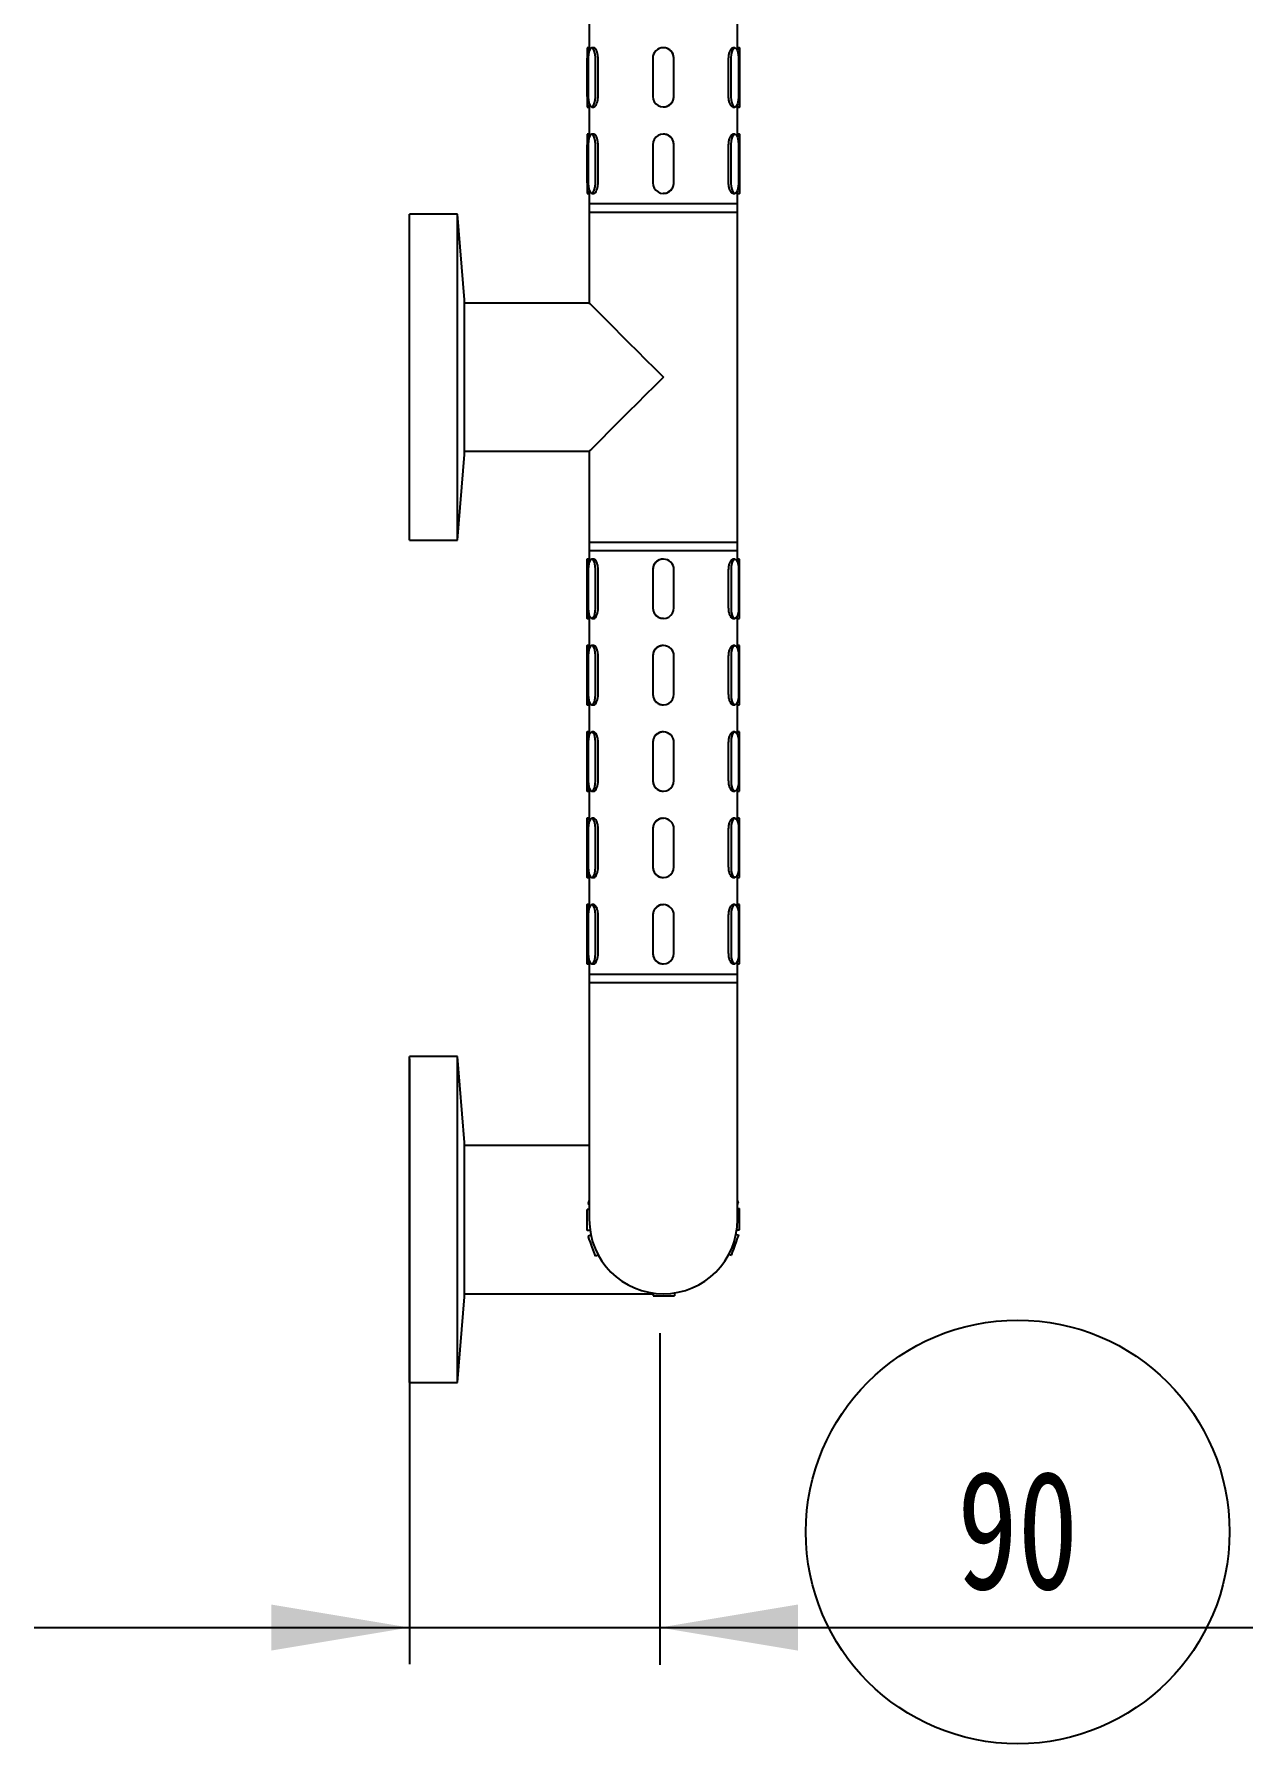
# Model space of a CAD drawing. Extents: x 0 to 951, y -2 to 427.
# Drawn here: x 66.7 to 102.7, y 97.6 to 148.1 of the extents above; entities that cross this region are included whole.
import ezdxf

# ---------------------------------------------------------------- set-up
doc = ezdxf.new("R2010")
doc.units = 0
doc.header["$LTSCALE"] = 23.1
doc.header["$MEASUREMENT"] = 0
doc.layers.get('0').update_dxf_attribs({"linetype": 'CONTINUOUS'})
doc.layers.add('10', color=7, linetype='CONTINUOUS')
doc.styles.add('SLDTEXTSTYLE0', font='hyswlongfangsong.ttf')

msp = doc.modelspace()

# ---------------------------------------------------------------- linework, layer by layer
at = {"color": 7, "linetype": 'Continuous', "lineweight": 25}
for p, q in [((83.084, 148.514), (83.084, 147.706)), ((87.459, 147.707), (87.459, 148.515)), ((83.021, 146.273), (83.021, 147.398)), ((83.085, 147.71), (83.022, 147.71)), ((83.05, 147.398), (83.05, 146.273)), ((83.216, 147.71), (83.156, 147.71)), ((83.263, 146.273), (83.263, 147.398)), ((83.343, 146.273), (83.343, 147.398)), ((84.956, 147.398), (84.956, 146.273)), ((85.269, 147.71), (85.269, 147.71)), ((85.581, 146.273), (85.581, 147.398)), ((85.581, 146.273), (85.581, 147.398)), ((87.198, 146.273), (87.198, 147.398)), ((87.278, 146.273), (87.278, 147.398)), ((87.385, 147.71), (87.326, 147.71)), ((87.522, 147.71), (87.459, 147.71)), ((87.492, 147.398), (87.492, 146.273)), ((87.521, 146.273), (87.521, 147.398)), ((87.522, 147.398), (87.522, 146.273)), ((83.022, 145.96), (83.085, 145.96)), ((83.084, 145.964), (83.084, 145.156)), ((83.156, 145.96), (83.216, 145.96)), ((85.269, 145.96), (85.269, 145.96)), ((87.326, 145.96), (87.385, 145.96)), ((87.459, 145.157), (87.459, 145.965)), ((87.459, 145.96), (87.522, 145.96)), ((83.085, 145.16), (83.022, 145.16)), ((83.216, 145.16), (83.156, 145.16)), ((85.269, 145.16), (85.269, 145.16)), ((87.385, 145.16), (87.326, 145.16)), ((87.522, 145.16), (87.459, 145.16)), ((83.021, 143.723), (83.021, 144.848)), ((83.05, 144.848), (83.05, 143.723)), ((83.263, 143.723), (83.263, 144.848)), ((83.343, 143.723), (83.343, 144.848)), ((84.956, 144.848), (84.956, 143.723)), ((85.581, 143.723), (85.581, 144.848)), ((85.581, 143.723), (85.581, 144.848)), ((87.198, 143.723), (87.198, 144.848)), ((87.278, 143.723), (87.278, 144.848)), ((87.492, 144.848), (87.492, 143.723)), ((87.521, 143.723), (87.521, 144.848)), ((87.522, 144.848), (87.522, 143.723)), ((83.022, 143.41), (83.085, 143.41)), ((83.084, 143.414), (83.084, 143.11)), ((83.156, 143.41), (83.216, 143.41)), ((85.269, 143.41), (85.269, 143.41)), ((87.326, 143.41), (87.385, 143.41)), ((87.459, 143.11), (87.459, 143.415)), ((87.459, 143.41), (87.522, 143.41)), ((83.084, 143.11), (83.084, 142.86)), ((83.084, 143.11), (87.459, 143.11)), ((83.084, 142.86), (83.084, 140.173)), ((83.084, 142.86), (85.272, 142.86)), ((83.084, 142.86), (87.459, 142.86)), ((85.272, 142.86), (87.459, 142.86)), ((87.459, 142.86), (87.459, 143.11)), ((87.459, 133.11), (87.459, 142.86)), ((79.195, 142.798), (77.772, 142.798)), ((77.772, 133.173), (77.772, 142.798)), ((79.397, 140.267), (79.195, 142.798)), ((79.195, 133.173), (79.195, 142.798)), ((79.397, 135.704), (79.397, 140.267)), ((83.084, 140.173), (79.397, 140.173)), ((79.397, 135.798), (83.084, 135.798)), ((83.084, 135.798), (83.084, 133.11)), ((79.195, 133.173), (79.397, 135.704)), ((77.772, 133.173), (79.195, 133.173)), ((83.084, 133.11), (83.084, 132.86)), ((83.084, 133.11), (85.272, 133.11)), ((83.084, 133.11), (87.459, 133.11)), ((83.084, 132.86), (83.084, 132.607)), ((87.459, 132.86), (83.084, 132.86)), ((85.272, 133.11), (87.459, 133.11)), ((87.459, 132.86), (87.459, 133.11)), ((87.459, 132.607), (87.459, 132.86)), ((83.085, 132.61), (83.022, 132.61)), ((83.022, 131.173), (83.022, 132.298)), ((83.022, 132.298), (83.022, 131.173)), ((83.051, 132.298), (83.051, 131.173)), ((83.217, 132.61), (83.157, 132.61)), ((83.264, 131.173), (83.264, 132.298)), ((83.344, 131.173), (83.344, 132.298)), ((84.959, 132.298), (84.959, 131.173)), ((84.959, 132.298), (84.959, 131.173)), ((85.272, 132.61), (85.272, 132.61)), ((85.584, 131.173), (85.584, 132.298)), ((87.199, 131.173), (87.199, 132.298)), ((87.279, 131.173), (87.279, 132.298)), ((87.386, 132.61), (87.327, 132.61)), ((87.522, 132.61), (87.459, 132.61)), ((87.493, 132.298), (87.493, 131.173)), ((87.522, 131.173), (87.522, 132.298)), ((83.022, 130.86), (83.085, 130.86)), ((83.084, 130.864), (83.084, 130.057)), ((83.157, 130.86), (83.217, 130.86)), ((85.272, 130.86), (85.272, 130.86)), ((87.327, 130.86), (87.386, 130.86)), ((87.459, 130.057), (87.459, 130.864)), ((87.459, 130.86), (87.522, 130.86)), ((83.085, 130.06), (83.022, 130.06)), ((83.022, 128.623), (83.022, 129.748)), ((83.022, 129.748), (83.022, 128.623)), ((83.051, 129.748), (83.051, 128.623)), ((83.217, 130.06), (83.157, 130.06)), ((83.264, 128.623), (83.264, 129.748)), ((83.344, 128.623), (83.344, 129.748)), ((84.959, 129.748), (84.959, 128.623)), ((84.959, 129.748), (84.959, 128.623)), ((85.272, 130.06), (85.272, 130.06)), ((85.584, 128.623), (85.584, 129.748)), ((87.199, 128.623), (87.199, 129.748)), ((87.279, 128.623), (87.279, 129.748)), ((87.386, 130.06), (87.327, 130.06)), ((87.522, 130.06), (87.459, 130.06)), ((87.493, 129.748), (87.493, 128.623)), ((87.522, 128.623), (87.522, 129.748)), ((83.022, 128.31), (83.085, 128.31)), ((83.084, 128.314), (83.084, 127.507)), ((83.157, 128.31), (83.217, 128.31)), ((85.272, 128.31), (85.272, 128.31)), ((87.327, 128.31), (87.386, 128.31)), ((87.459, 127.507), (87.459, 128.314)), ((87.459, 128.31), (87.522, 128.31)), ((83.085, 127.51), (83.022, 127.51)), ((83.217, 127.51), (83.157, 127.51)), ((85.272, 127.51), (85.272, 127.51)), ((87.386, 127.51), (87.327, 127.51)), ((87.522, 127.51), (87.459, 127.51)), ((83.022, 126.073), (83.022, 127.198)), ((83.022, 127.198), (83.022, 126.073)), ((83.051, 127.198), (83.051, 126.073)), ((83.264, 126.073), (83.264, 127.198)), ((83.344, 126.073), (83.344, 127.198)), ((84.959, 127.198), (84.959, 126.073)), ((84.959, 127.198), (84.959, 126.073)), ((85.584, 126.073), (85.584, 127.198)), ((87.199, 126.073), (87.199, 127.198)), ((87.279, 126.073), (87.279, 127.198)), ((87.493, 127.198), (87.493, 126.073)), ((87.522, 126.073), (87.522, 127.198)), ((83.022, 125.76), (83.085, 125.76)), ((83.084, 125.764), (83.084, 124.957)), ((83.157, 125.76), (83.217, 125.76)), ((85.272, 125.76), (85.272, 125.76)), ((87.327, 125.76), (87.386, 125.76)), ((87.459, 124.957), (87.459, 125.764)), ((87.459, 125.76), (87.522, 125.76)), ((83.085, 124.96), (83.022, 124.96)), ((83.217, 124.96), (83.157, 124.96)), ((85.272, 124.96), (85.272, 124.96)), ((87.386, 124.96), (87.327, 124.96)), ((87.522, 124.96), (87.459, 124.96)), ((83.022, 123.523), (83.022, 124.648)), ((83.022, 124.648), (83.022, 123.523)), ((83.051, 124.648), (83.051, 123.523)), ((83.264, 123.523), (83.264, 124.648)), ((83.344, 123.523), (83.344, 124.648)), ((84.959, 124.648), (84.959, 123.523)), ((84.959, 124.648), (84.959, 123.523)), ((85.584, 123.523), (85.584, 124.648)), ((87.199, 123.523), (87.199, 124.648)), ((87.279, 123.523), (87.279, 124.648)), ((87.493, 124.648), (87.493, 123.523)), ((87.522, 123.523), (87.522, 124.648)), ((83.022, 123.21), (83.085, 123.21)), ((83.084, 123.214), (83.084, 122.407)), ((83.157, 123.21), (83.217, 123.21)), ((85.272, 123.21), (85.272, 123.21)), ((87.327, 123.21), (87.386, 123.21)), ((87.459, 122.407), (87.459, 123.214)), ((87.459, 123.21), (87.522, 123.21)), ((83.085, 122.41), (83.022, 122.41)), ((83.217, 122.41), (83.157, 122.41)), ((85.272, 122.41), (85.272, 122.41)), ((87.386, 122.41), (87.327, 122.41)), ((87.522, 122.41), (87.459, 122.41)), ((83.022, 120.973), (83.022, 122.098)), ((83.022, 122.098), (83.022, 120.973)), ((83.051, 122.098), (83.051, 120.973)), ((83.264, 120.973), (83.264, 122.098)), ((83.344, 120.973), (83.344, 122.098)), ((84.959, 122.098), (84.959, 120.973)), ((84.959, 122.098), (84.959, 120.973)), ((85.584, 120.973), (85.584, 122.098)), ((87.199, 120.973), (87.199, 122.098)), ((87.279, 120.973), (87.279, 122.098)), ((87.493, 122.098), (87.493, 120.973)), ((87.522, 120.973), (87.522, 122.098)), ((83.022, 120.66), (83.085, 120.66)), ((83.084, 120.664), (83.084, 120.36)), ((83.157, 120.66), (83.217, 120.66)), ((85.272, 120.66), (85.272, 120.66)), ((87.327, 120.66), (87.386, 120.66)), ((87.459, 120.36), (87.459, 120.664)), ((87.459, 120.66), (87.522, 120.66)), ((83.084, 120.36), (83.084, 120.11)), ((83.084, 120.36), (87.459, 120.36)), ((83.084, 120.36), (87.459, 120.36)), ((87.459, 120.11), (87.459, 120.36)), ((83.084, 120.11), (83.084, 116.235)), ((83.084, 120.11), (87.459, 120.11)), ((87.459, 116.235), (87.459, 120.11)), ((79.195, 117.923), (77.772, 117.923)), ((77.772, 108.298), (77.772, 117.923)), ((79.397, 115.392), (79.195, 117.923)), ((79.195, 108.298), (79.195, 117.923)), ((83.084, 116.235), (83.084, 113.11)), ((87.459, 113.11), (87.459, 116.235)), ((79.397, 110.829), (79.397, 115.392)), ((82.147, 115.298), (79.397, 115.298)), ((83.084, 115.298), (82.147, 115.298)), ((83.084, 113.561), (83.048, 113.574)), ((87.459, 113.588), (87.49, 113.599)), ((83.084, 113.41), (83.02, 113.41)), ((87.459, 113.436), (87.52, 113.436)), ((83.109, 112.786), (83.024, 112.785)), ((83.133, 112.651), (83.053, 112.622)), ((87.416, 112.676), (87.496, 112.647)), ((87.439, 112.81), (87.524, 112.811)), ((83.35, 112.065), (83.27, 112.036)), ((87.205, 112.087), (87.285, 112.059)), ((79.195, 108.298), (79.397, 110.829)), ((79.397, 110.923), (82.147, 110.923)), ((82.147, 110.923), (84.972, 110.923)), ((84.972, 110.944), (84.972, 110.859)), ((85.597, 110.947), (85.597, 110.862)), ((77.772, 108.298), (79.195, 108.298))]:
    msp.add_line(p, q, dxfattribs=at)
at = {"color": 7, "linetype": 'Continuous', "lineweight": 25, "flags": 128}
for points in [[(83.263, 147.398), (83.255, 147.518), (83.232, 147.619), (83.197, 147.687), (83.156, 147.71), (83.116, 147.687), (83.081, 147.619), (83.058, 147.518), (83.05, 147.398)], [(87.278, 147.398), (87.286, 147.518), (87.309, 147.619), (87.344, 147.687), (87.385, 147.71), (87.426, 147.687), (87.461, 147.619), (87.484, 147.518), (87.492, 147.398)], [(87.521, 147.398), (87.521, 147.518), (87.521, 147.619), (87.522, 147.687), (87.522, 147.71), (87.522, 147.687), (87.522, 147.619), (87.522, 147.518), (87.522, 147.398)], [(83.05, 146.273), (83.058, 146.153), (83.081, 146.052), (83.116, 145.984), (83.156, 145.96), (83.197, 145.984), (83.232, 146.052), (83.255, 146.153), (83.263, 146.273)], [(87.492, 146.273), (87.484, 146.153), (87.461, 146.052), (87.426, 145.984), (87.385, 145.96), (87.344, 145.984), (87.309, 146.052), (87.286, 146.153), (87.278, 146.273)], [(87.522, 146.273), (87.522, 146.153), (87.522, 146.052), (87.522, 145.984), (87.522, 145.96), (87.522, 145.984), (87.521, 146.052), (87.521, 146.153), (87.521, 146.273)], [(83.263, 144.848), (83.255, 144.968), (83.232, 145.069), (83.197, 145.137), (83.156, 145.16), (83.116, 145.137), (83.081, 145.069), (83.058, 144.968), (83.05, 144.848)], [(87.278, 144.848), (87.286, 144.968), (87.309, 145.069), (87.344, 145.137), (87.385, 145.16), (87.426, 145.137), (87.461, 145.069), (87.484, 144.968), (87.492, 144.848)], [(87.521, 144.848), (87.521, 144.968), (87.521, 145.069), (87.522, 145.137), (87.522, 145.16), (87.522, 145.137), (87.522, 145.069), (87.522, 144.968), (87.522, 144.848)], [(83.05, 143.723), (83.058, 143.603), (83.081, 143.502), (83.116, 143.434), (83.156, 143.41), (83.197, 143.434), (83.232, 143.502), (83.255, 143.603), (83.263, 143.723)], [(87.492, 143.723), (87.484, 143.603), (87.461, 143.502), (87.426, 143.434), (87.385, 143.41), (87.344, 143.434), (87.309, 143.502), (87.286, 143.603), (87.278, 143.723)], [(87.522, 143.723), (87.522, 143.603), (87.522, 143.502), (87.522, 143.434), (87.522, 143.41), (87.522, 143.434), (87.521, 143.502), (87.521, 143.603), (87.521, 143.723)], [(83.084, 140.173), (83.1, 140.157), (83.148, 140.109), (83.226, 140.031), (83.335, 139.922), (83.471, 139.786), (83.634, 139.623), (83.821, 139.436), (84.029, 139.228), (84.255, 139.002), (84.496, 138.761), (84.748, 138.509), (85.008, 138.249), (85.272, 137.985)], [(85.272, 137.985), (85.008, 137.722), (84.748, 137.462), (84.496, 137.21), (84.255, 136.969), (84.029, 136.743), (83.821, 136.535), (83.634, 136.348), (83.471, 136.185), (83.335, 136.049), (83.226, 135.94), (83.148, 135.862), (83.1, 135.814), (83.084, 135.798)], [(83.022, 132.298), (83.022, 132.418), (83.022, 132.519), (83.022, 132.587), (83.022, 132.61), (83.022, 132.587), (83.022, 132.519), (83.022, 132.418), (83.022, 132.298)], [(83.264, 132.298), (83.256, 132.418), (83.233, 132.519), (83.198, 132.587), (83.157, 132.61), (83.117, 132.587), (83.082, 132.519), (83.059, 132.418), (83.051, 132.298)], [(87.279, 132.298), (87.287, 132.418), (87.311, 132.519), (87.345, 132.587), (87.386, 132.61), (87.427, 132.587), (87.462, 132.519), (87.485, 132.418), (87.493, 132.298)], [(87.522, 132.298), (87.522, 132.418), (87.522, 132.519), (87.522, 132.587), (87.522, 132.61)], [(83.022, 131.173), (83.022, 131.053), (83.022, 130.952), (83.022, 130.884), (83.022, 130.86), (83.022, 130.884), (83.022, 130.952), (83.022, 131.053), (83.022, 131.173)], [(83.051, 131.173), (83.059, 131.053), (83.082, 130.952), (83.117, 130.884), (83.157, 130.86), (83.198, 130.884), (83.233, 130.952), (83.256, 131.053), (83.264, 131.173)], [(87.493, 131.173), (87.485, 131.053), (87.462, 130.952), (87.427, 130.884), (87.386, 130.86), (87.345, 130.884), (87.311, 130.952), (87.287, 131.053), (87.279, 131.173)], [(87.522, 130.86), (87.522, 130.884), (87.522, 130.952), (87.522, 131.053), (87.522, 131.173)], [(83.022, 129.748), (83.022, 129.868), (83.022, 129.969), (83.022, 130.037), (83.022, 130.06), (83.022, 130.037), (83.022, 129.969), (83.022, 129.868), (83.022, 129.748)], [(83.264, 129.748), (83.256, 129.868), (83.233, 129.969), (83.198, 130.037), (83.157, 130.06), (83.117, 130.037), (83.082, 129.969), (83.059, 129.868), (83.051, 129.748)], [(87.279, 129.748), (87.287, 129.868), (87.311, 129.969), (87.345, 130.037), (87.386, 130.06), (87.427, 130.037), (87.462, 129.969), (87.485, 129.868), (87.493, 129.748)], [(87.522, 129.748), (87.522, 129.868), (87.522, 129.969), (87.522, 130.037), (87.522, 130.06)], [(83.022, 128.623), (83.022, 128.503), (83.022, 128.402), (83.022, 128.334), (83.022, 128.31), (83.022, 128.334), (83.022, 128.402), (83.022, 128.503), (83.022, 128.623)], [(83.051, 128.623), (83.059, 128.503), (83.082, 128.402), (83.117, 128.334), (83.157, 128.31), (83.198, 128.334), (83.233, 128.402), (83.256, 128.503), (83.264, 128.623)], [(87.493, 128.623), (87.485, 128.503), (87.462, 128.402), (87.427, 128.334), (87.386, 128.31), (87.345, 128.334), (87.311, 128.402), (87.287, 128.503), (87.279, 128.623)], [(87.522, 128.31), (87.522, 128.334), (87.522, 128.402), (87.522, 128.503), (87.522, 128.623)], [(83.022, 127.198), (83.022, 127.318), (83.022, 127.419), (83.022, 127.487), (83.022, 127.51), (83.022, 127.487), (83.022, 127.419), (83.022, 127.318), (83.022, 127.198)], [(83.264, 127.198), (83.256, 127.318), (83.233, 127.419), (83.198, 127.487), (83.157, 127.51), (83.117, 127.487), (83.082, 127.419), (83.059, 127.318), (83.051, 127.198)], [(87.279, 127.198), (87.287, 127.318), (87.311, 127.419), (87.345, 127.487), (87.386, 127.51), (87.427, 127.487), (87.462, 127.419), (87.485, 127.318), (87.493, 127.198)], [(87.522, 127.198), (87.522, 127.318), (87.522, 127.419), (87.522, 127.487), (87.522, 127.51)], [(83.022, 126.073), (83.022, 125.953), (83.022, 125.852), (83.022, 125.784), (83.022, 125.76), (83.022, 125.784), (83.022, 125.852), (83.022, 125.953), (83.022, 126.073)], [(83.051, 126.073), (83.059, 125.953), (83.082, 125.852), (83.117, 125.784), (83.157, 125.76), (83.198, 125.784), (83.233, 125.852), (83.256, 125.953), (83.264, 126.073)], [(87.493, 126.073), (87.485, 125.953), (87.462, 125.852), (87.427, 125.784), (87.386, 125.76), (87.345, 125.784), (87.311, 125.852), (87.287, 125.953), (87.279, 126.073)], [(87.522, 125.76), (87.522, 125.784), (87.522, 125.852), (87.522, 125.953), (87.522, 126.073)], [(83.022, 124.648), (83.022, 124.768), (83.022, 124.869), (83.022, 124.937), (83.022, 124.96), (83.022, 124.937), (83.022, 124.869), (83.022, 124.768), (83.022, 124.648)], [(83.264, 124.648), (83.256, 124.768), (83.233, 124.869), (83.198, 124.937), (83.157, 124.96), (83.117, 124.937), (83.082, 124.869), (83.059, 124.768), (83.051, 124.648)], [(87.279, 124.648), (87.287, 124.768), (87.311, 124.869), (87.345, 124.937), (87.386, 124.96), (87.427, 124.937), (87.462, 124.869), (87.485, 124.768), (87.493, 124.648)], [(87.522, 124.648), (87.522, 124.768), (87.522, 124.869), (87.522, 124.937), (87.522, 124.96)], [(83.022, 123.523), (83.022, 123.403), (83.022, 123.302), (83.022, 123.234), (83.022, 123.21), (83.022, 123.234), (83.022, 123.302), (83.022, 123.403), (83.022, 123.523)], [(83.051, 123.523), (83.059, 123.403), (83.082, 123.302), (83.117, 123.234), (83.157, 123.21), (83.198, 123.234), (83.233, 123.302), (83.256, 123.403), (83.264, 123.523)], [(87.493, 123.523), (87.485, 123.403), (87.462, 123.302), (87.427, 123.234), (87.386, 123.21), (87.345, 123.234), (87.311, 123.302), (87.287, 123.403), (87.279, 123.523)], [(87.522, 123.21), (87.522, 123.234), (87.522, 123.302), (87.522, 123.403), (87.522, 123.523)], [(83.022, 122.098), (83.022, 122.218), (83.022, 122.319), (83.022, 122.387), (83.022, 122.41), (83.022, 122.387), (83.022, 122.319), (83.022, 122.218), (83.022, 122.098)], [(83.264, 122.098), (83.256, 122.218), (83.233, 122.319), (83.198, 122.387), (83.157, 122.41), (83.117, 122.387), (83.082, 122.319), (83.059, 122.218), (83.051, 122.098)], [(87.279, 122.098), (87.287, 122.218), (87.311, 122.319), (87.345, 122.387), (87.386, 122.41), (87.427, 122.387), (87.462, 122.319), (87.485, 122.218), (87.493, 122.098)], [(87.522, 122.098), (87.522, 122.218), (87.522, 122.319), (87.522, 122.387), (87.522, 122.41)], [(83.022, 120.973), (83.022, 120.853), (83.022, 120.752), (83.022, 120.684), (83.022, 120.66), (83.022, 120.684), (83.022, 120.752), (83.022, 120.853), (83.022, 120.973)], [(83.051, 120.973), (83.059, 120.853), (83.082, 120.752), (83.117, 120.684), (83.157, 120.66), (83.198, 120.684), (83.233, 120.752), (83.256, 120.853), (83.264, 120.973)], [(87.493, 120.973), (87.485, 120.853), (87.462, 120.752), (87.427, 120.684), (87.386, 120.66), (87.345, 120.684), (87.311, 120.752), (87.287, 120.853), (87.279, 120.973)], [(87.522, 120.66), (87.522, 120.684), (87.522, 120.752), (87.522, 120.853), (87.522, 120.973)], [(83.048, 113.574), (83.056, 113.596), (83.079, 113.66), (83.084, 113.675)], [(87.49, 113.599), (87.482, 113.621), (87.459, 113.683)], [(83.024, 112.785), (83.023, 112.809), (83.023, 112.877), (83.022, 112.978), (83.022, 113.098), (83.021, 113.217), (83.021, 113.319), (83.02, 113.386), (83.02, 113.41)], [(87.524, 112.811), (87.523, 112.835), (87.523, 112.902), (87.522, 113.004), (87.522, 113.123), (87.521, 113.243), (87.52, 113.344), (87.52, 113.412), (87.52, 113.436)], [(83.27, 112.036), (83.262, 112.058), (83.239, 112.122), (83.203, 112.217), (83.162, 112.329), (83.12, 112.441), (83.085, 112.536), (83.062, 112.6), (83.053, 112.622)], [(87.285, 112.059), (87.293, 112.081), (87.316, 112.145), (87.35, 112.24), (87.39, 112.353), (87.431, 112.466), (87.465, 112.561), (87.488, 112.625), (87.496, 112.647)], [(84.972, 110.859), (84.996, 110.859), (85.064, 110.859), (85.165, 110.86), (85.285, 110.861), (85.404, 110.861), (85.506, 110.862), (85.573, 110.862), (85.597, 110.862)]]:
    msp.add_lwpolyline(points, dxfattribs=at)
at = {"color": 1}
msp.add_circle((95.734, 103.889), 6.255, dxfattribs=at)
at = {"color": 7, "linetype": 'Continuous', "lineweight": 25}
for centre, radius, start, end in [((137.606, 147.476), 54.585, 179.754, 180.082), ((85.269, 147.398), 0.312, 0.0002, 179.9998), ((137.605, 146.195), 54.584, 179.918, 180.246), ((85.269, 146.273), 0.312, 179.9999, 0.0001), ((137.606, 144.926), 54.585, 179.754, 180.082), ((85.269, 144.848), 0.312, 359.9999, 180.0001), ((137.605, 143.645), 54.584, 179.918, 180.246), ((85.269, 143.723), 0.312, 179.9999, 0.0001), ((85.272, 132.298), 0.313, 0.0323, 179.9677), ((85.272, 131.173), 0.313, 179.9677, 0.0323), ((85.272, 129.748), 0.313, 0.0323, 179.9677), ((85.272, 128.623), 0.313, 179.9677, 0.0323), ((85.272, 127.198), 0.313, 0.0323, 179.9677), ((85.272, 126.073), 0.313, 179.9677, 0.0323), ((85.272, 124.648), 0.313, 0.0323, 179.9677), ((85.272, 123.523), 0.313, 179.9677, 0.0323), ((85.272, 122.098), 0.313, 0.0323, 179.9677), ((85.272, 120.973), 0.313, 179.9677, 0.0323), ((85.272, 113.11), 2.188, 180, 270), ((85.272, 113.11), 2.188, 270, 0)]:
    msp.add_arc(centre, radius, start, end, dxfattribs=at)
for points, knots in [([(83.093, 147.641), (83.092, 147.648), (83.089, 147.68), (83.085, 147.706), (83.085, 147.706), (83.085, 147.706)], [0, 0, 0, 0, 0.157468, 0.67305, 1, 1, 1, 1]), ([(83.343, 147.398), (83.341, 147.433), (83.338, 147.503), (83.313, 147.596), (83.279, 147.666), (83.244, 147.707), (83.224, 147.707), (83.216, 147.707)], [0, 0, 0, 0, 0.213246, 0.426444, 0.64101, 0.856495, 1, 1, 1, 1]), ([(85.581, 147.398), (85.578, 147.433), (85.571, 147.503), (85.518, 147.596), (85.439, 147.666), (85.351, 147.707), (85.292, 147.707), (85.268, 147.707)], [0, 0, 0, 0, 0.213246, 0.426444, 0.64101, 0.856495, 1, 1, 1, 1]), ([(87.198, 147.398), (87.2, 147.433), (87.203, 147.503), (87.228, 147.596), (87.262, 147.666), (87.297, 147.707), (87.318, 147.707), (87.326, 147.707)], [0, 0, 0, 0, 0.213247, 0.426445, 0.64101, 0.856494, 1, 1, 1, 1]), ([(87.45, 147.639), (87.451, 147.647), (87.454, 147.679), (87.459, 147.706), (87.459, 147.707), (87.459, 147.707)], [0, 0, 0, 0, 0.164703, 0.657901, 1, 1, 1, 1]), ([(83.085, 145.964), (83.085, 145.963), (83.084, 145.959), (83.087, 145.981), (83.091, 146.016), (83.093, 146.029)], [0, 0, 0, 0, 0.1560922, 0.6699684, 1, 1, 1, 1]), ([(83.216, 145.964), (83.219, 145.963), (83.235, 145.959), (83.265, 145.987), (83.302, 146.046), (83.33, 146.133), (83.342, 146.214), (83.342, 146.261), (83.343, 146.273)], [0, 0, 0, 0, 0.070497, 0.28295, 0.496153, 0.711255, 0.926475, 1, 1, 1, 1]), ([(85.269, 145.964), (85.28, 145.963), (85.326, 145.959), (85.406, 145.987), (85.493, 146.046), (85.555, 146.133), (85.579, 146.214), (85.581, 146.261), (85.581, 146.273)], [0, 0, 0, 0, 0.070496, 0.282949, 0.496153, 0.711255, 0.926475, 1, 1, 1, 1]), ([(87.326, 145.964), (87.322, 145.963), (87.307, 145.959), (87.276, 145.987), (87.239, 146.046), (87.211, 146.133), (87.199, 146.214), (87.198, 146.261), (87.198, 146.273)], [0, 0, 0, 0, 0.070496, 0.28295, 0.496153, 0.711255, 0.926475, 1, 1, 1, 1]), ([(87.459, 145.965), (87.459, 145.963), (87.459, 145.959), (87.456, 145.981), (87.452, 146.017), (87.45, 146.031)], [0, 0, 0, 0, 0.17883, 0.669983, 1, 1, 1, 1]), ([(83.093, 145.091), (83.092, 145.098), (83.089, 145.13), (83.085, 145.156), (83.085, 145.156), (83.085, 145.156)], [0, 0, 0, 0, 0.157468, 0.673049, 1, 1, 1, 1]), ([(83.343, 144.848), (83.341, 144.883), (83.338, 144.953), (83.313, 145.046), (83.279, 145.116), (83.244, 145.157), (83.224, 145.157), (83.216, 145.157)], [0, 0, 0, 0, 0.213246, 0.426443, 0.641012, 0.856495, 1, 1, 1, 1]), ([(85.581, 144.848), (85.578, 144.883), (85.571, 144.953), (85.518, 145.046), (85.439, 145.116), (85.351, 145.157), (85.292, 145.157), (85.268, 145.157)], [0, 0, 0, 0, 0.213246, 0.426444, 0.641012, 0.856495, 1, 1, 1, 1]), ([(87.198, 144.848), (87.2, 144.883), (87.203, 144.953), (87.228, 145.046), (87.262, 145.116), (87.297, 145.157), (87.318, 145.157), (87.326, 145.157)], [0, 0, 0, 0, 0.213246, 0.426444, 0.641012, 0.856494, 1, 1, 1, 1]), ([(87.45, 145.089), (87.451, 145.097), (87.454, 145.129), (87.459, 145.156), (87.459, 145.157), (87.459, 145.157)], [0, 0, 0, 0, 0.164708, 0.657902, 1, 1, 1, 1]), ([(83.085, 143.414), (83.085, 143.413), (83.084, 143.409), (83.087, 143.431), (83.091, 143.466), (83.093, 143.479)], [0, 0, 0, 0, 0.1560922, 0.6699684, 1, 1, 1, 1]), ([(83.216, 143.414), (83.219, 143.413), (83.235, 143.409), (83.265, 143.437), (83.302, 143.496), (83.33, 143.583), (83.342, 143.664), (83.342, 143.711), (83.343, 143.723)], [0, 0, 0, 0, 0.070497, 0.28295, 0.496153, 0.711255, 0.926475, 1, 1, 1, 1]), ([(85.269, 143.414), (85.28, 143.413), (85.326, 143.409), (85.406, 143.437), (85.493, 143.496), (85.555, 143.583), (85.579, 143.664), (85.581, 143.711), (85.581, 143.723)], [0, 0, 0, 0, 0.070496, 0.282949, 0.496153, 0.711255, 0.926475, 1, 1, 1, 1]), ([(87.326, 143.414), (87.322, 143.413), (87.307, 143.409), (87.276, 143.437), (87.239, 143.496), (87.211, 143.583), (87.199, 143.664), (87.198, 143.711), (87.198, 143.723)], [0, 0, 0, 0, 0.070496, 0.28295, 0.496153, 0.711255, 0.926475, 1, 1, 1, 1]), ([(87.459, 143.415), (87.459, 143.413), (87.459, 143.409), (87.456, 143.431), (87.452, 143.467), (87.45, 143.481)], [0, 0, 0, 0, 0.17883, 0.669983, 1, 1, 1, 1]), ([(83.093, 132.54), (83.092, 132.547), (83.089, 132.579), (83.085, 132.606), (83.085, 132.606), (83.085, 132.607)], [0, 0, 0, 0, 0.16138, 0.664949, 1, 1, 1, 1]), ([(83.344, 132.298), (83.343, 132.333), (83.339, 132.403), (83.314, 132.496), (83.28, 132.566), (83.245, 132.607), (83.225, 132.607), (83.217, 132.607)], [0, 0, 0, 0, 0.213248, 0.426444, 0.641012, 0.856495, 1, 1, 1, 1]), ([(85.272, 132.607), (85.26, 132.608), (85.214, 132.612), (85.135, 132.584), (85.048, 132.525), (84.986, 132.437), (84.961, 132.357), (84.96, 132.31), (84.959, 132.298)], [0, 0, 0, 0, 0.070496, 0.28295, 0.496154, 0.711255, 0.926477, 1, 1, 1, 1]), ([(87.199, 132.298), (87.201, 132.333), (87.204, 132.403), (87.229, 132.496), (87.263, 132.566), (87.299, 132.607), (87.319, 132.607), (87.327, 132.607)], [0, 0, 0, 0, 0.213248, 0.426444, 0.641011, 0.856494, 1, 1, 1, 1]), ([(87.451, 132.54), (87.451, 132.547), (87.455, 132.579), (87.459, 132.606), (87.459, 132.606), (87.459, 132.607)], [0, 0, 0, 0, 0.161023, 0.665695, 1, 1, 1, 1]), ([(83.085, 130.864), (83.085, 130.863), (83.084, 130.859), (83.087, 130.881), (83.091, 130.916), (83.093, 130.93)], [0, 0, 0, 0, 0.168268, 0.669943, 1, 1, 1, 1]), ([(83.217, 130.864), (83.221, 130.863), (83.236, 130.859), (83.267, 130.887), (83.303, 130.946), (83.332, 131.033), (83.343, 131.114), (83.344, 131.161), (83.344, 131.173)], [0, 0, 0, 0, 0.070497, 0.28295, 0.496154, 0.711255, 0.926475, 1, 1, 1, 1]), ([(84.959, 131.173), (84.963, 131.138), (84.97, 131.068), (85.023, 130.975), (85.102, 130.905), (85.19, 130.864), (85.249, 130.864), (85.272, 130.864)], [0, 0, 0, 0, 0.213248, 0.426444, 0.641012, 0.856495, 1, 1, 1, 1]), ([(87.327, 130.864), (87.323, 130.863), (87.308, 130.859), (87.277, 130.887), (87.24, 130.946), (87.212, 131.033), (87.2, 131.114), (87.2, 131.161), (87.199, 131.173)], [0, 0, 0, 0, 0.070496, 0.28295, 0.496154, 0.711255, 0.926475, 1, 1, 1, 1]), ([(87.459, 130.864), (87.459, 130.863), (87.459, 130.859), (87.456, 130.881), (87.452, 130.916), (87.451, 130.93)], [0, 0, 0, 0, 0.16715, 0.669943, 1, 1, 1, 1]), ([(83.093, 129.99), (83.092, 129.997), (83.089, 130.029), (83.085, 130.056), (83.085, 130.056), (83.085, 130.057)], [0, 0, 0, 0, 0.161383, 0.66495, 1, 1, 1, 1]), ([(83.344, 129.748), (83.343, 129.783), (83.339, 129.853), (83.314, 129.946), (83.28, 130.016), (83.245, 130.057), (83.225, 130.057), (83.217, 130.057)], [0, 0, 0, 0, 0.213248, 0.426444, 0.641012, 0.856495, 1, 1, 1, 1]), ([(85.272, 130.057), (85.26, 130.058), (85.214, 130.062), (85.135, 130.034), (85.048, 129.975), (84.986, 129.887), (84.961, 129.807), (84.96, 129.76), (84.959, 129.748)], [0, 0, 0, 0, 0.070496, 0.28295, 0.496154, 0.711255, 0.926477, 1, 1, 1, 1]), ([(87.199, 129.748), (87.201, 129.783), (87.204, 129.853), (87.229, 129.946), (87.263, 130.016), (87.299, 130.057), (87.319, 130.057), (87.327, 130.057)], [0, 0, 0, 0, 0.213248, 0.426444, 0.641012, 0.856494, 1, 1, 1, 1]), ([(87.451, 129.99), (87.451, 129.997), (87.455, 130.029), (87.459, 130.056), (87.459, 130.056), (87.459, 130.057)], [0, 0, 0, 0, 0.161026, 0.665695, 1, 1, 1, 1]), ([(83.085, 128.314), (83.085, 128.313), (83.084, 128.309), (83.087, 128.331), (83.091, 128.366), (83.093, 128.38)], [0, 0, 0, 0, 0.168269, 0.669945, 1, 1, 1, 1]), ([(83.217, 128.314), (83.221, 128.313), (83.236, 128.309), (83.267, 128.337), (83.303, 128.396), (83.332, 128.483), (83.343, 128.564), (83.344, 128.611), (83.344, 128.623)], [0, 0, 0, 0, 0.070497, 0.282951, 0.496154, 0.711255, 0.926477, 1, 1, 1, 1]), ([(84.959, 128.623), (84.963, 128.588), (84.97, 128.518), (85.023, 128.425), (85.102, 128.355), (85.19, 128.314), (85.249, 128.314), (85.272, 128.314)], [0, 0, 0, 0, 0.213248, 0.426444, 0.641011, 0.856495, 1, 1, 1, 1]), ([(87.327, 128.314), (87.323, 128.313), (87.308, 128.309), (87.277, 128.337), (87.24, 128.396), (87.212, 128.483), (87.2, 128.564), (87.2, 128.611), (87.199, 128.623)], [0, 0, 0, 0, 0.070496, 0.28295, 0.496154, 0.711255, 0.926477, 1, 1, 1, 1]), ([(87.459, 128.314), (87.459, 128.313), (87.459, 128.309), (87.456, 128.331), (87.452, 128.366), (87.451, 128.38)], [0, 0, 0, 0, 0.16715, 0.669945, 1, 1, 1, 1]), ([(83.093, 127.44), (83.092, 127.447), (83.089, 127.479), (83.085, 127.506), (83.085, 127.506), (83.085, 127.507)], [0, 0, 0, 0, 0.161383, 0.66495, 1, 1, 1, 1]), ([(83.344, 127.198), (83.343, 127.233), (83.339, 127.303), (83.314, 127.396), (83.28, 127.466), (83.245, 127.507), (83.225, 127.507), (83.217, 127.507)], [0, 0, 0, 0, 0.21325, 0.426444, 0.641013, 0.856495, 1, 1, 1, 1]), ([(85.272, 127.507), (85.26, 127.508), (85.214, 127.512), (85.135, 127.484), (85.048, 127.425), (84.986, 127.337), (84.961, 127.257), (84.96, 127.21), (84.959, 127.198)], [0, 0, 0, 0, 0.070496, 0.282949, 0.496153, 0.711254, 0.926475, 1, 1, 1, 1]), ([(87.199, 127.198), (87.201, 127.233), (87.204, 127.303), (87.229, 127.396), (87.263, 127.466), (87.299, 127.507), (87.319, 127.507), (87.327, 127.507)], [0, 0, 0, 0, 0.21325, 0.426444, 0.641012, 0.856494, 1, 1, 1, 1]), ([(87.451, 127.44), (87.451, 127.447), (87.455, 127.479), (87.459, 127.506), (87.459, 127.506), (87.459, 127.507)], [0, 0, 0, 0, 0.161026, 0.665695, 1, 1, 1, 1]), ([(83.085, 125.764), (83.085, 125.763), (83.084, 125.759), (83.087, 125.781), (83.091, 125.816), (83.093, 125.83)], [0, 0, 0, 0, 0.168269, 0.669945, 1, 1, 1, 1]), ([(83.217, 125.764), (83.221, 125.763), (83.236, 125.759), (83.267, 125.787), (83.303, 125.846), (83.332, 125.933), (83.343, 126.014), (83.344, 126.061), (83.344, 126.073)], [0, 0, 0, 0, 0.070497, 0.28295, 0.496153, 0.711254, 0.926475, 1, 1, 1, 1]), ([(84.959, 126.073), (84.963, 126.038), (84.97, 125.968), (85.023, 125.875), (85.102, 125.805), (85.19, 125.764), (85.249, 125.764), (85.272, 125.764)], [0, 0, 0, 0, 0.21325, 0.426444, 0.641012, 0.856495, 1, 1, 1, 1]), ([(87.327, 125.764), (87.323, 125.763), (87.308, 125.759), (87.277, 125.787), (87.24, 125.846), (87.212, 125.933), (87.2, 126.014), (87.2, 126.061), (87.199, 126.073)], [0, 0, 0, 0, 0.070496, 0.28295, 0.496153, 0.711254, 0.926475, 1, 1, 1, 1]), ([(87.459, 125.764), (87.459, 125.763), (87.459, 125.759), (87.456, 125.781), (87.452, 125.816), (87.451, 125.83)], [0, 0, 0, 0, 0.16715, 0.669944, 1, 1, 1, 1]), ([(83.093, 124.89), (83.092, 124.897), (83.089, 124.929), (83.085, 124.956), (83.085, 124.956), (83.085, 124.957)], [0, 0, 0, 0, 0.161383, 0.66495, 1, 1, 1, 1]), ([(83.344, 124.648), (83.343, 124.683), (83.339, 124.753), (83.314, 124.846), (83.28, 124.916), (83.245, 124.957), (83.225, 124.957), (83.217, 124.957)], [0, 0, 0, 0, 0.213249, 0.426444, 0.641012, 0.856495, 1, 1, 1, 1]), ([(85.272, 124.957), (85.26, 124.958), (85.214, 124.962), (85.135, 124.934), (85.048, 124.875), (84.986, 124.787), (84.961, 124.707), (84.96, 124.66), (84.959, 124.648)], [0, 0, 0, 0, 0.070496, 0.28295, 0.496154, 0.711254, 0.926476, 1, 1, 1, 1]), ([(87.199, 124.648), (87.201, 124.683), (87.204, 124.753), (87.229, 124.846), (87.263, 124.916), (87.299, 124.957), (87.319, 124.957), (87.327, 124.957)], [0, 0, 0, 0, 0.213249, 0.426444, 0.641012, 0.856494, 1, 1, 1, 1]), ([(87.451, 124.89), (87.451, 124.897), (87.455, 124.929), (87.459, 124.956), (87.459, 124.956), (87.459, 124.957)], [0, 0, 0, 0, 0.161026, 0.665695, 1, 1, 1, 1]), ([(83.085, 123.214), (83.085, 123.213), (83.084, 123.209), (83.087, 123.231), (83.091, 123.266), (83.093, 123.28)], [0, 0, 0, 0, 0.168269, 0.669945, 1, 1, 1, 1]), ([(83.217, 123.214), (83.221, 123.213), (83.236, 123.209), (83.267, 123.237), (83.303, 123.296), (83.332, 123.383), (83.343, 123.464), (83.344, 123.511), (83.344, 123.523)], [0, 0, 0, 0, 0.070497, 0.282951, 0.496154, 0.711255, 0.926476, 1, 1, 1, 1]), ([(84.959, 123.523), (84.963, 123.488), (84.97, 123.418), (85.023, 123.325), (85.102, 123.255), (85.19, 123.214), (85.249, 123.214), (85.272, 123.214)], [0, 0, 0, 0, 0.213248, 0.426444, 0.641011, 0.856495, 1, 1, 1, 1]), ([(87.327, 123.214), (87.323, 123.213), (87.308, 123.209), (87.277, 123.237), (87.24, 123.296), (87.212, 123.383), (87.2, 123.464), (87.2, 123.511), (87.199, 123.523)], [0, 0, 0, 0, 0.070496, 0.28295, 0.496154, 0.711255, 0.926476, 1, 1, 1, 1]), ([(87.459, 123.214), (87.459, 123.213), (87.459, 123.209), (87.456, 123.231), (87.452, 123.266), (87.451, 123.28)], [0, 0, 0, 0, 0.16715, 0.669944, 1, 1, 1, 1]), ([(83.093, 122.34), (83.092, 122.347), (83.089, 122.379), (83.085, 122.406), (83.085, 122.406), (83.085, 122.407)], [0, 0, 0, 0, 0.161383, 0.66495, 1, 1, 1, 1]), ([(83.344, 122.098), (83.343, 122.133), (83.339, 122.203), (83.314, 122.296), (83.28, 122.366), (83.245, 122.407), (83.225, 122.407), (83.217, 122.407)], [0, 0, 0, 0, 0.213248, 0.426444, 0.641012, 0.856495, 1, 1, 1, 1]), ([(85.272, 122.407), (85.26, 122.408), (85.214, 122.412), (85.135, 122.384), (85.048, 122.325), (84.986, 122.237), (84.961, 122.157), (84.96, 122.11), (84.959, 122.098)], [0, 0, 0, 0, 0.070496, 0.28295, 0.496154, 0.711255, 0.926476, 1, 1, 1, 1]), ([(87.199, 122.098), (87.201, 122.133), (87.204, 122.203), (87.229, 122.296), (87.263, 122.366), (87.299, 122.407), (87.319, 122.407), (87.327, 122.407)], [0, 0, 0, 0, 0.213248, 0.426444, 0.641012, 0.856494, 1, 1, 1, 1]), ([(87.451, 122.34), (87.451, 122.347), (87.455, 122.379), (87.459, 122.406), (87.459, 122.406), (87.459, 122.407)], [0, 0, 0, 0, 0.161026, 0.665695, 1, 1, 1, 1]), ([(83.085, 120.664), (83.085, 120.663), (83.084, 120.659), (83.087, 120.681), (83.091, 120.716), (83.093, 120.73)], [0, 0, 0, 0, 0.168269, 0.669945, 1, 1, 1, 1]), ([(83.217, 120.664), (83.221, 120.663), (83.236, 120.659), (83.267, 120.687), (83.303, 120.746), (83.332, 120.833), (83.343, 120.914), (83.344, 120.961), (83.344, 120.973)], [0, 0, 0, 0, 0.070497, 0.28295, 0.496154, 0.711255, 0.926476, 1, 1, 1, 1]), ([(84.959, 120.973), (84.963, 120.938), (84.97, 120.868), (85.023, 120.775), (85.102, 120.705), (85.19, 120.664), (85.249, 120.664), (85.272, 120.664)], [0, 0, 0, 0, 0.213248, 0.426444, 0.641012, 0.856495, 1, 1, 1, 1]), ([(87.327, 120.664), (87.323, 120.663), (87.308, 120.659), (87.277, 120.687), (87.24, 120.746), (87.212, 120.833), (87.2, 120.914), (87.2, 120.961), (87.199, 120.973)], [0, 0, 0, 0, 0.070496, 0.28295, 0.496154, 0.711255, 0.926476, 1, 1, 1, 1]), ([(87.459, 120.664), (87.459, 120.663), (87.459, 120.659), (87.456, 120.681), (87.452, 120.716), (87.451, 120.73)], [0, 0, 0, 0, 0.16715, 0.669944, 1, 1, 1, 1])]:
    msp.add_open_spline(points, degree=3, knots=knots, dxfattribs=at)
at = {"layer": '10'}
for p, q in [((77.772, 117.86), (77.772, 99.988)), ((85.165, 109.761), (85.165, 99.967)), ((66.693, 101.066), (102.676, 101.066))]:
    msp.add_line(p, q, dxfattribs=at)
for points in [[(73.692, 100.386), (73.692, 101.746), (77.772, 101.066)], [(89.245, 101.746), (89.245, 100.386), (85.165, 101.066)]]:
    msp.add_solid(points, dxfattribs=at)

# ---------------------------------------------------------------- texts
at = {"layer": '10', "insert": (95.734, 105.7), "char_height": 3.5, "attachment_point": 2, "style": 'SLDTEXTSTYLE0'}
msp.add_mtext('{90}', dxfattribs=at)

doc.saveas('drawing.dxf')
